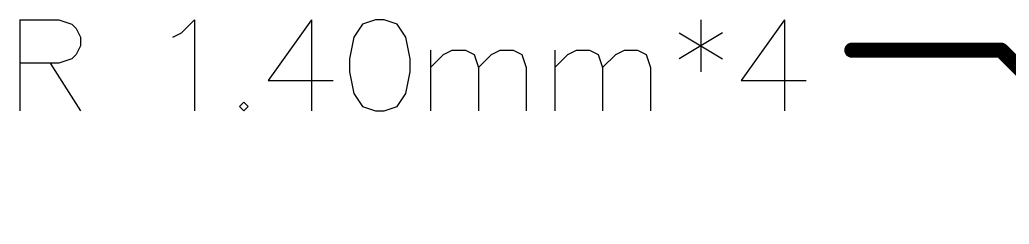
# Model space of a CAD drawing. Header units: millimetres. Extents: x 135.3 to 226.6, y 69.5 to 125.
# Drawn here: x 135.31 to 151.84, y 84.32 to 87.74 of the extents above; entities that cross this region are included whole.
import ezdxf

# ---------------------------------------------------------------- set-up
doc = ezdxf.new("R2010")
doc.units = ezdxf.units.MM
doc.layers.add('Mechanical9', color=56, linetype='Continuous')

msp = doc.modelspace()

# ---------------------------------------------------------------- linework, layer by layer
at = {"layer": 'Mechanical9'}
for p, q in [((135.311, 87.737), (135.311, 86.213)), ((135.311, 87.737), (135.964, 87.737)), ((135.964, 87.737), (136.182, 87.664)), ((136.182, 87.664), (136.254, 87.592)), ((138.01, 87.519), (138.228, 87.737)), ((138.228, 87.737), (138.228, 86.213)), ((140.187, 87.737), (139.461, 86.721)), ((140.187, 87.737), (140.187, 86.213)), ((141.036, 87.664), (140.89, 87.447)), ((141.253, 87.737), (141.036, 87.664)), ((141.398, 87.737), (141.253, 87.737)), ((141.616, 87.664), (141.398, 87.737)), ((141.761, 87.447), (141.616, 87.664)), ((146.688, 87.737), (146.688, 86.866)), ((148.088, 87.737), (147.362, 86.721)), ((148.088, 87.737), (148.088, 86.213)), ((136.254, 87.592), (136.327, 87.447)), ((136.327, 87.447), (136.327, 87.302)), ((137.865, 87.447), (138.01, 87.519)), ((140.89, 87.447), (140.818, 87.084)), ((141.834, 87.084), (141.761, 87.447)), ((146.325, 87.519), (147.05, 87.084)), ((147.05, 87.519), (146.325, 87.084)), ((136.327, 87.302), (136.254, 87.156)), ((136.254, 87.156), (136.182, 87.084)), ((142.175, 87.229), (142.175, 86.213)), ((142.175, 86.939), (142.392, 87.156)), ((142.392, 87.156), (142.537, 87.229)), ((142.537, 87.229), (142.755, 87.229)), ((142.755, 87.229), (142.9, 87.156)), ((142.9, 87.156), (142.973, 86.939)), ((142.973, 86.939), (143.19, 87.156)), ((143.19, 87.156), (143.336, 87.229)), ((143.336, 87.229), (143.553, 87.229)), ((143.553, 87.229), (143.698, 87.156)), ((143.698, 87.156), (143.771, 86.939)), ((144.25, 87.229), (144.25, 86.213)), ((144.25, 86.939), (144.467, 87.156)), ((144.467, 87.156), (144.613, 87.229)), ((144.613, 87.229), (144.83, 87.229)), ((144.83, 87.229), (144.975, 87.156)), ((144.975, 87.156), (145.048, 86.939)), ((145.048, 86.939), (145.266, 87.156)), ((145.266, 87.156), (145.411, 87.229)), ((145.411, 87.229), (145.628, 87.229)), ((145.628, 87.229), (145.773, 87.156)), ((145.773, 87.156), (145.846, 86.939)), ((135.964, 87.011), (135.311, 87.011)), ((135.819, 87.011), (136.327, 86.213)), ((136.182, 87.084), (135.964, 87.011)), ((140.818, 87.084), (140.818, 86.866)), ((141.834, 86.866), (141.834, 87.084)), ((140.818, 86.866), (140.89, 86.503)), ((141.761, 86.503), (141.834, 86.866)), ((142.973, 86.939), (142.973, 86.213)), ((143.771, 86.939), (143.771, 86.213)), ((145.048, 86.939), (145.048, 86.213)), ((145.846, 86.939), (145.846, 86.213)), ((139.461, 86.721), (140.549, 86.721)), ((147.362, 86.721), (148.451, 86.721)), ((140.89, 86.503), (141.036, 86.286)), ((141.616, 86.286), (141.761, 86.503)), ((139.055, 86.358), (138.982, 86.286)), ((139.127, 86.286), (139.055, 86.358)), ((138.982, 86.286), (139.055, 86.213)), ((139.055, 86.213), (139.127, 86.286)), ((141.036, 86.286), (141.253, 86.213)), ((141.253, 86.213), (141.398, 86.213)), ((141.398, 86.213), (141.616, 86.286))]:
    msp.add_line(p, q, dxfattribs=at)
at = {"layer": 'Mechanical9', "const_width": 0.254}
for points in [[(149.213, 87.229), (151.706, 87.229)], [(151.706, 87.229), (154.487, 84.448)]]:
    msp.add_lwpolyline(points, dxfattribs=at)
at = {"layer": 'Mechanical9', "const_width": 0.127}
for points in [[(149.149, 87.229, 1), (149.276, 87.229, 1)], [(151.642, 87.229, 1), (151.769, 87.229, 1)], [(151.642, 87.229, 1), (151.769, 87.229, 1)]]:
    msp.add_lwpolyline(points, format="xyb", close=True, dxfattribs=at)

doc.saveas('drawing.dxf')
